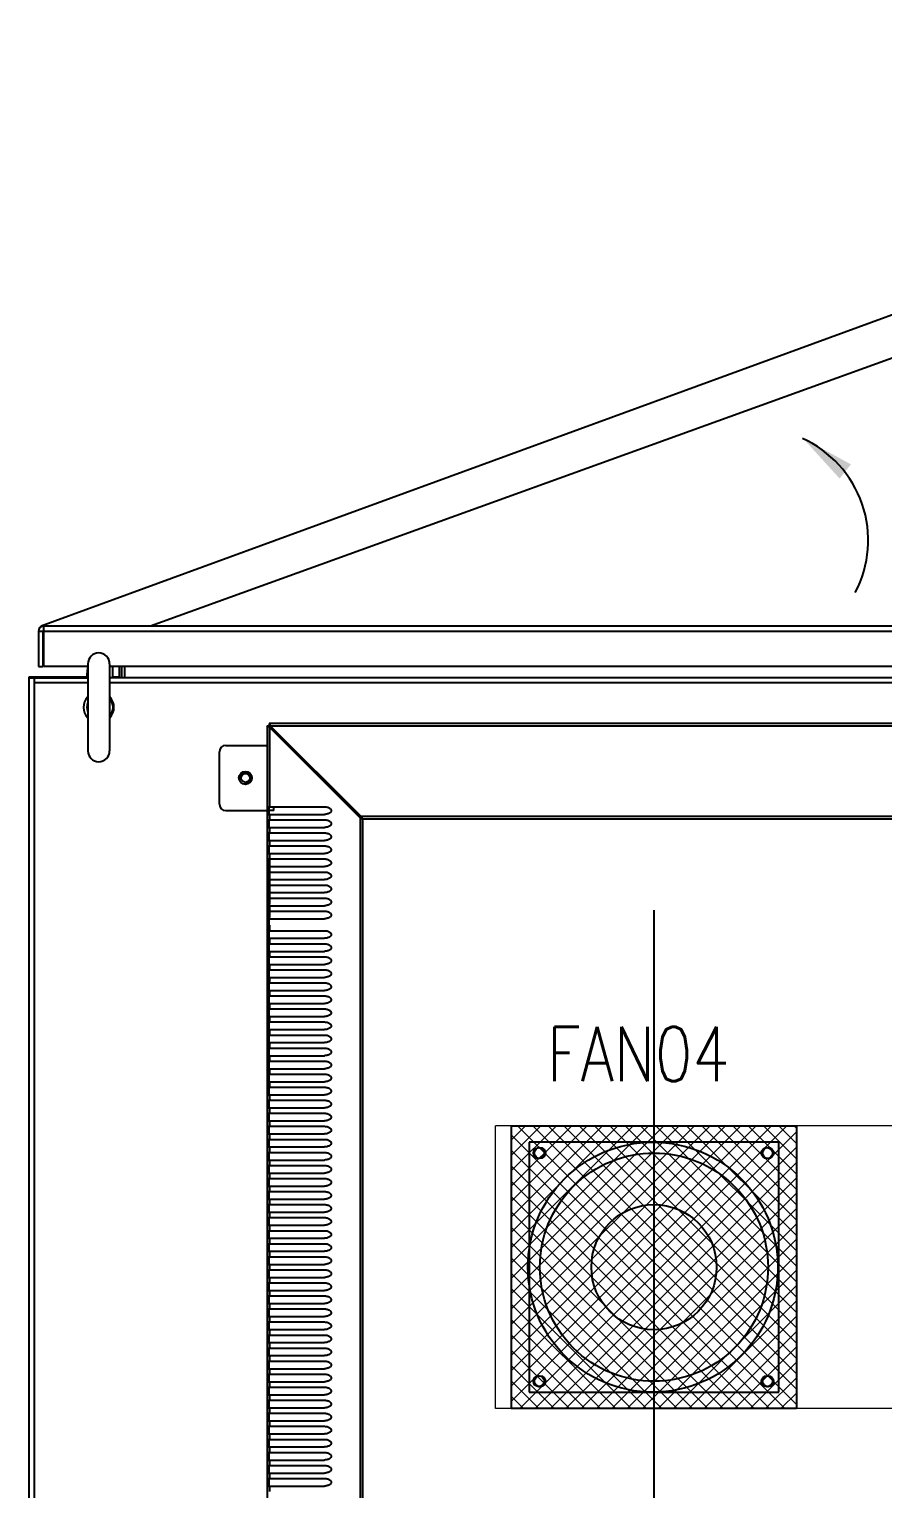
# Model space of a CAD drawing. Extents: x 79822 to 122366, y -56021 to -28815.
# Drawn here: x 84301 to 84693, y -34650 to -33978 of the extents above; entities that cross this region are included whole.
import ezdxf
from ezdxf.lldxf.tags import DXFTag

# ---------------------------------------------------------------- set-up
doc = ezdxf.new("R2010")
doc.units = 0
doc.header["$LTSCALE"] = 100
doc.header["$MEASUREMENT"] = 0
doc.layers.add('CABINET', color=7, linetype='Continuous')
doc.layers.add('PANEL', color=7, linetype='Continuous')
doc.styles.add('ROMANS', font='romans', dxfattribs={"width": 0.8, "height": 2})
tags = doc.linetypes.add('CENTER', pattern=[2, 1.25, -0.25, 0.25, -0.25]).pattern_tags.tags
tags[10:11] = [DXFTag(74, 4), DXFTag(75, 0), DXFTag(340, '0'), DXFTag(46, 1.0), DXFTag(50, 0.0), DXFTag(44, 0.0), DXFTag(45, 0.0)]
tags[8:9] = [DXFTag(74, 4), DXFTag(75, 0), DXFTag(340, '0'), DXFTag(46, 1.0), DXFTag(50, 0.0), DXFTag(44, 0.0), DXFTag(45, 0.0)]
tags[6:7] = [DXFTag(74, 4), DXFTag(75, 0), DXFTag(340, '0'), DXFTag(46, 1.0), DXFTag(50, 0.0), DXFTag(44, 0.0), DXFTag(45, 0.0)]
tags[4:5] = [DXFTag(74, 4), DXFTag(75, 0), DXFTag(340, '0'), DXFTag(46, 1.0), DXFTag(50, 0.0), DXFTag(44, 0.0), DXFTag(45, 0.0)]
tags = doc.linetypes.add('HIDDEN', pattern=[0.375, 0.25, -0.125]).pattern_tags.tags
tags[6:7] = [DXFTag(74, 4), DXFTag(75, 0), DXFTag(340, '0'), DXFTag(46, 1.0), DXFTag(50, 0.0), DXFTag(44, 0.0), DXFTag(45, 0.0)]
tags[4:5] = [DXFTag(74, 4), DXFTag(75, 0), DXFTag(340, '0'), DXFTag(46, 1.0), DXFTag(50, 0.0), DXFTag(44, 0.0), DXFTag(45, 0.0)]

# ---------------------------------------------------------------- blocks, each defined once
blk = doc.blocks.new('风机')
at = {"color": 3}
for p, q in [((0, 0), (0, -115)), ((115, 0), (0, 0)), ((115, -115), (115, 0)), ((0, -115), (115, -115))]:
    blk.add_line(p, q, dxfattribs=at)
for centre, major_axis, start_param, end_param in [((5, -5), (1.77, 1.77), 2.356194490187731, 8.639379797367317), ((57.5, -57.5), (37.12, 37.12), 2.356194490192193, 8.63937979737178), ((110, -5), (1.77, 1.77), 2.356194490188677, 8.639379797368264), ((5, -110), (-1.77, 1.77), 0.785398, 7.068583), ((110, -110), (-1.77, 1.77), 0.785398, 7.068583)]:
    blk.add_ellipse(centre, major_axis=major_axis, ratio=1, start_param=start_param, end_param=end_param, dxfattribs=at)

msp = doc.modelspace()

# ---------------------------------------------------------------- hatches: boundary and pattern name
at = {"linetype": 'HIDDEN', "lineweight": 20}
h = msp.add_hatch(dxfattribs=at)
h.set_pattern_fill('ANSI37', color=256, scale=40, angle=180, style=2)
h.set_pattern_definition([(135, (80443.738, -53304.3247), (3.5355339, 3.5355339), []), (45, (80443.738, -53304.3247), (3.5355339, -3.5355339), [])])
h.paths.add_polyline_path([(84653.7, -34612.83), (84522.7, -34612.83), (84522.7, -34482.83), (84653.7, -34482.83)])

# ---------------------------------------------------------------- linework, layer by layer
at = {"color": 7, "linetype": 'Continuous'}
for p, q in [((84305, -34255.26), (84305, -34271.46)), ((84305, -34255.26), (84307, -34255.26)), ((84307, -34255.26), (84307, -34271.46)), ((84307.3, -34252.96), (84307.3, -34271.46)), ((85094.7, -34252.96), (84307.3, -34252.96)), ((84307.3, -34255.26), (85094.7, -34255.26)), ((84305, -34271.46), (84307, -34271.46)), ((84327.7, -34271.46), (84307.3, -34271.46)), ((84327.7, -34270.3), (84327.7, -34310.3)), ((84337.7, -34270.3), (84337.7, -34310.3)), ((85062.7, -34271.46), (84337.7, -34271.46)), ((84339, -34271.46), (84339, -34276.8)), ((84342.1, -34271.46), (84342.1, -34276.8)), ((84343.3, -34276.8), (84343.3, -34271.46)), ((84344.5, -34271.46), (84344.5, -34276.8)), ((84300.7, -35028.8), (84300.7, -34276.2)), ((84300.7, -34276.2), (84327.29, -34276.2)), ((84300.7, -34276.8), (84327.7, -34276.8)), ((84301.2, -34276.2), (84301.2, -34276.8)), ((84303, -34276.8), (84303, -35028.8)), ((84327.23, -34276.8), (84327.7, -34272.1)), ((85062.7, -34276.8), (84337.7, -34276.8)), ((84339, -34276.2), (84342.1, -34276.2)), ((84327.7, -34279.1), (84303, -34279.1)), ((85062.7, -34279.1), (84337.7, -34279.1)), ((84411.2, -34297.8), (84411.2, -34298.9)), ((84989.2, -34297.8), (84411.2, -34297.8)), ((84410.2, -34298.8), (84410.2, -35006.8)), ((84410.2, -34298.8), (84411.3, -34298.8)), ((84411.3, -34299.4), (84411.3, -34336.05)), ((84452.99, -34341.09), (84411.3, -34299.4)), ((84411.3, -34299.4), (84411.8, -34299.4)), ((84411.8, -34298.9), (84411.8, -34299.4)), ((84453.49, -34340.59), (84411.8, -34298.9)), ((84988.6, -34298.9), (84411.8, -34298.9)), ((84453.49, -34341.09), (84411.8, -34299.4)), ((84388.2, -34334.8), (84388.2, -34310.8)), ((84391.2, -34307.8), (84410.2, -34307.8)), ((84391.2, -34337.8), (84410.2, -34337.8)), ((84410.2, -34336.05), (84436.61, -34336.05)), ((84411.2, -34339.55), (84411.2, -34336.05)), ((84413.2, -34337.8), (84411.2, -34337.8)), ((84413.2, -34337.8), (84413.2, -34336.05)), ((84410.2, -34339.55), (84436.61, -34339.55)), ((84410.2, -34342.05), (84436.61, -34342.05)), ((84410.2, -34345.55), (84436.61, -34345.55)), ((84411.2, -34345.55), (84411.2, -34342.05)), ((84411.3, -34339.55), (84411.3, -34342.05)), ((84411.3, -34345.55), (84411.3, -34348.05)), ((84452.99, -34341.09), (84452.99, -34964.51)), ((84452.99, -34341.09), (84453.49, -34341.09)), ((84453.49, -34340.59), (84453.49, -34341.09)), ((84946.91, -34340.59), (84453.49, -34340.59)), ((84454.09, -34341.69), (84454.09, -34963.91)), ((84946.31, -34341.69), (84454.09, -34341.69)), ((84410.2, -34348.05), (84436.61, -34348.05)), ((84410.2, -34351.55), (84436.61, -34351.55)), ((84411.2, -34351.55), (84411.2, -34348.05)), ((84411.3, -34351.55), (84411.3, -34354.05)), ((84410.2, -34354.05), (84436.61, -34354.05)), ((84410.2, -34357.55), (84436.61, -34357.55)), ((84411.2, -34357.55), (84411.2, -34354.05)), ((84411.3, -34357.55), (84411.3, -34360.05)), ((84410.2, -34360.05), (84436.61, -34360.05)), ((84410.2, -34363.55), (84436.61, -34363.55)), ((84411.2, -34363.55), (84411.2, -34360.05)), ((84411.2, -34366.55), (84411.2, -34363.05)), ((84411.3, -34360.55), (84411.3, -34363.05)), ((84411.3, -34363.55), (84411.3, -34366.05)), ((84410.2, -34366.05), (84436.61, -34366.05)), ((84410.2, -34369.55), (84436.61, -34369.55)), ((84410.2, -34372.05), (84436.61, -34372.05)), ((84411.2, -34369.55), (84411.2, -34366.05)), ((84411.2, -34372.55), (84411.2, -34369.05)), ((84411.2, -34375.55), (84411.2, -34372.05)), ((84411.3, -34366.55), (84411.3, -34369.05)), ((84411.3, -34369.55), (84411.3, -34372.05)), ((84411.3, -34372.55), (84411.3, -34375.05)), ((84410.2, -34375.55), (84436.61, -34375.55)), ((84410.2, -34378.05), (84436.61, -34378.05)), ((84411.2, -34378.55), (84411.2, -34375.05)), ((84411.2, -34381.55), (84411.2, -34378.05)), ((84411.3, -34375.55), (84411.3, -34378.05)), ((84411.3, -34378.55), (84411.3, -34381.05)), ((84410.2, -34381.55), (84436.61, -34381.55)), ((84410.2, -34384.05), (84436.61, -34384.05)), ((84411.2, -34384.55), (84411.2, -34381.05)), ((84411.2, -34387.55), (84411.2, -34384.05)), ((84411.3, -34381.55), (84411.3, -34384.05)), ((84411.3, -34384.55), (84411.3, -34387.05)), ((84410.2, -34387.55), (84436.61, -34387.55)), ((84411.2, -34390.55), (84411.2, -34387.05)), ((84411.2, -34468.55), (84411.2, -34390.05)), ((84411.3, -34390.55), (84411.3, -34393.05)), ((84410.2, -34393.05), (84436.61, -34393.05)), ((84410.2, -34396.55), (84436.61, -34396.55)), ((84410.2, -34399.05), (84436.61, -34399.05)), ((84411.2, -34396.55), (84411.2, -34393.05)), ((84411.2, -34402.55), (84411.2, -34399.05)), ((84411.3, -34396.55), (84411.3, -34399.05)), ((84410.2, -34402.55), (84436.61, -34402.55)), ((84410.2, -34405.05), (84436.61, -34405.05)), ((84411.2, -34408.55), (84411.2, -34405.05)), ((84411.3, -34402.55), (84411.3, -34405.05)), ((84410.2, -34408.55), (84436.61, -34408.55)), ((84410.2, -34411.05), (84436.61, -34411.05)), ((84411.2, -34414.55), (84411.2, -34411.05)), ((84411.3, -34408.55), (84411.3, -34411.05)), ((84410.2, -34414.55), (84436.61, -34414.55)), ((84410.2, -34417.05), (84436.61, -34417.05)), ((84411.2, -34420.55), (84411.2, -34417.05)), ((84411.3, -34414.55), (84411.3, -34417.05)), ((84410.2, -34420.55), (84436.61, -34420.55)), ((84410.2, -34423.05), (84436.61, -34423.05)), ((84411.2, -34426.55), (84411.2, -34423.05)), ((84411.3, -34420.55), (84411.3, -34423.05)), ((84410.2, -34426.55), (84436.61, -34426.55)), ((84410.2, -34429.05), (84436.61, -34429.05)), ((84410.2, -34432.55), (84436.61, -34432.55)), ((84411.2, -34432.55), (84411.2, -34429.05)), ((84411.3, -34426.55), (84411.3, -34429.05)), ((84411.3, -34432.55), (84411.3, -34435.05)), ((84410.2, -34435.05), (84436.61, -34435.05)), ((84410.2, -34438.55), (84436.61, -34438.55)), ((84411.2, -34438.55), (84411.2, -34435.05)), ((84411.3, -34438.55), (84411.3, -34441.05)), ((84410.2, -34441.05), (84436.61, -34441.05)), ((84410.2, -34444.55), (84436.61, -34444.55)), ((84411.2, -34444.55), (84411.2, -34441.05)), ((84411.3, -34444.55), (84411.3, -34447.05)), ((84410.2, -34447.05), (84436.61, -34447.05)), ((84410.2, -34450.55), (84436.61, -34450.55)), ((84410.2, -34453.05), (84436.61, -34453.05)), ((84411.2, -34450.55), (84411.2, -34447.05)), ((84411.2, -34456.55), (84411.2, -34453.05)), ((84411.3, -34450.55), (84411.3, -34453.05)), ((84410.2, -34456.55), (84436.61, -34456.55)), ((84410.2, -34459.05), (84436.61, -34459.05)), ((84411.2, -34462.55), (84411.2, -34459.05)), ((84411.3, -34456.55), (84411.3, -34459.05)), ((84410.2, -34462.55), (84436.61, -34462.55)), ((84410.2, -34465.05), (84436.61, -34465.05)), ((84411.2, -34468.55), (84411.2, -34465.05)), ((84411.3, -34462.55), (84411.3, -34465.05)), ((84410.2, -34468.55), (84436.61, -34468.55)), ((84410.2, -34468.55), (84436.61, -34468.55)), ((84410.2, -34471.05), (84436.61, -34471.05)), ((84410.2, -34471.05), (84436.61, -34471.05)), ((84411.2, -34474.55), (84411.2, -34471.05)), ((84411.2, -34474.55), (84411.2, -34471.05)), ((84411.3, -34468.55), (84411.3, -34471.05)), ((84411.3, -34468.55), (84411.3, -34471.05)), ((84410.2, -34474.55), (84436.61, -34474.55)), ((84410.2, -34474.55), (84436.61, -34474.55)), ((84410.2, -34477.05), (84436.61, -34477.05)), ((84410.2, -34477.05), (84436.61, -34477.05)), ((84411.2, -34480.55), (84411.2, -34477.05)), ((84411.2, -34480.55), (84411.2, -34477.05)), ((84411.3, -34474.55), (84411.3, -34477.05)), ((84411.3, -34474.55), (84411.3, -34477.05)), ((84410.2, -34480.55), (84436.61, -34480.55)), ((84410.2, -34480.55), (84436.61, -34480.55)), ((84410.2, -34483.05), (84436.61, -34483.05)), ((84410.2, -34483.05), (84436.61, -34483.05)), ((84410.2, -34486.55), (84436.61, -34486.55)), ((84410.2, -34486.55), (84436.61, -34486.55)), ((84411.2, -34486.55), (84411.2, -34483.05)), ((84411.2, -34486.55), (84411.2, -34483.05)), ((84411.3, -34480.55), (84411.3, -34483.05)), ((84411.3, -34480.55), (84411.3, -34483.05)), ((84411.3, -34486.55), (84411.3, -34489.05)), ((84411.3, -34486.55), (84411.3, -34489.05)), ((84410.2, -34489.05), (84436.61, -34489.05)), ((84410.2, -34489.05), (84436.61, -34489.05)), ((84410.2, -34492.55), (84436.61, -34492.55)), ((84410.2, -34492.55), (84436.61, -34492.55)), ((84411.2, -34492.55), (84411.2, -34489.05)), ((84411.2, -34492.55), (84411.2, -34489.05)), ((84411.3, -34492.55), (84411.3, -34495.05)), ((84410.2, -34495.05), (84436.61, -34495.05)), ((84410.2, -34498.55), (84436.61, -34498.55)), ((84411.2, -34498.55), (84411.2, -34495.05)), ((84411.3, -34498.55), (84411.3, -34501.05)), ((84410.2, -34501.05), (84436.61, -34501.05)), ((84410.2, -34504.55), (84436.61, -34504.55)), ((84411.2, -34504.55), (84411.2, -34501.05)), ((84411.3, -34504.55), (84411.3, -34507.05)), ((84410.2, -34507.05), (84436.61, -34507.05)), ((84410.2, -34510.55), (84436.61, -34510.55)), ((84410.2, -34513.05), (84436.61, -34513.05)), ((84411.2, -34510.55), (84411.2, -34507.05)), ((84411.2, -34516.55), (84411.2, -34513.05)), ((84411.3, -34510.55), (84411.3, -34513.05)), ((84410.2, -34516.55), (84436.61, -34516.55)), ((84410.2, -34519.05), (84436.61, -34519.05)), ((84411.2, -34522.55), (84411.2, -34519.05)), ((84411.3, -34516.55), (84411.3, -34519.05)), ((84410.2, -34522.55), (84436.61, -34522.55)), ((84410.2, -34525.05), (84436.61, -34525.05)), ((84411.2, -34528.55), (84411.2, -34525.05)), ((84411.3, -34522.55), (84411.3, -34525.05)), ((84410.2, -34528.55), (84436.61, -34528.55)), ((84410.2, -34531.05), (84436.61, -34531.05)), ((84411.2, -34534.55), (84411.2, -34531.05)), ((84411.3, -34528.55), (84411.3, -34531.05)), ((84410.2, -34534.55), (84436.61, -34534.55)), ((84410.2, -34537.05), (84436.61, -34537.05)), ((84411.2, -34540.55), (84411.2, -34537.05)), ((84411.3, -34534.55), (84411.3, -34537.05)), ((84410.2, -34540.55), (84436.61, -34540.55)), ((84410.2, -34543.05), (84436.61, -34543.05)), ((84410.2, -34546.55), (84436.61, -34546.55)), ((84411.2, -34546.55), (84411.2, -34543.05)), ((84411.3, -34540.55), (84411.3, -34543.05)), ((84411.3, -34546.55), (84411.3, -34549.05)), ((84410.2, -34549.05), (84436.61, -34549.05)), ((84410.2, -34552.55), (84436.61, -34552.55)), ((84411.2, -34552.55), (84411.2, -34549.05)), ((84411.3, -34552.55), (84411.3, -34555.05)), ((84410.2, -34555.05), (84436.61, -34555.05)), ((84410.2, -34558.55), (84436.61, -34558.55)), ((84411.2, -34558.55), (84411.2, -34555.05)), ((84411.3, -34558.55), (84411.3, -34561.05)), ((84410.2, -34561.05), (84436.61, -34561.05)), ((84410.2, -34564.55), (84436.61, -34564.55)), ((84410.2, -34567.05), (84436.61, -34567.05)), ((84411.2, -34564.55), (84411.2, -34561.05)), ((84411.2, -34570.55), (84411.2, -34567.05)), ((84411.3, -34564.55), (84411.3, -34567.05)), ((84410.2, -34570.55), (84436.61, -34570.55)), ((84410.2, -34573.05), (84436.61, -34573.05)), ((84411.2, -34576.55), (84411.2, -34573.05)), ((84411.3, -34570.55), (84411.3, -34573.05)), ((84410.2, -34576.55), (84436.61, -34576.55)), ((84410.2, -34579.05), (84436.61, -34579.05)), ((84411.2, -34582.55), (84411.2, -34579.05)), ((84411.3, -34576.55), (84411.3, -34579.05)), ((84410.2, -34582.55), (84436.61, -34582.55)), ((84410.2, -34585.05), (84436.61, -34585.05)), ((84411.2, -34588.55), (84411.2, -34585.05)), ((84411.3, -34582.55), (84411.3, -34585.05)), ((84410.2, -34588.55), (84436.61, -34588.55)), ((84410.2, -34591.05), (84436.61, -34591.05)), ((84411.2, -34594.55), (84411.2, -34591.05)), ((84411.3, -34588.55), (84411.3, -34591.05)), ((84410.2, -34594.55), (84436.61, -34594.55)), ((84410.2, -34597.05), (84436.61, -34597.05)), ((84410.2, -34600.55), (84436.61, -34600.55)), ((84411.2, -34600.55), (84411.2, -34597.05)), ((84411.3, -34594.55), (84411.3, -34597.05)), ((84411.3, -34600.55), (84411.3, -34603.05)), ((84410.2, -34603.05), (84436.61, -34603.05)), ((84410.2, -34606.55), (84436.61, -34606.55)), ((84411.2, -34606.55), (84411.2, -34603.05)), ((84411.3, -34606.55), (84411.3, -34609.05)), ((84410.2, -34609.05), (84436.61, -34609.05)), ((84410.2, -34612.55), (84436.61, -34612.55)), ((84411.2, -34612.55), (84411.2, -34609.05)), ((84411.3, -34612.55), (84411.3, -34615.05)), ((84410.2, -34615.05), (84436.61, -34615.05)), ((84410.2, -34618.55), (84436.61, -34618.55)), ((84410.2, -34621.05), (84436.61, -34621.05)), ((84411.2, -34618.55), (84411.2, -34615.05)), ((84411.2, -34624.55), (84411.2, -34621.05)), ((84411.3, -34618.55), (84411.3, -34621.05)), ((84410.2, -34624.55), (84436.61, -34624.55)), ((84410.2, -34627.05), (84436.61, -34627.05)), ((84411.2, -34630.55), (84411.2, -34627.05)), ((84411.3, -34624.55), (84411.3, -34627.05)), ((84410.2, -34630.55), (84436.61, -34630.55)), ((84410.2, -34633.05), (84436.61, -34633.05)), ((84411.2, -34636.55), (84411.2, -34633.05)), ((84411.3, -34630.55), (84411.3, -34633.05)), ((84410.2, -34636.55), (84436.61, -34636.55)), ((84410.2, -34639.05), (84436.61, -34639.05)), ((84411.2, -34642.55), (84411.2, -34639.05)), ((84411.3, -34636.55), (84411.3, -34639.05)), ((84410.2, -34642.55), (84436.61, -34642.55)), ((84410.2, -34645.05), (84436.61, -34645.05)), ((84411.2, -34648.55), (84411.2, -34645.05)), ((84411.3, -34642.55), (84411.3, -34645.05)), ((84410.2, -34648.55), (84436.61, -34648.55)), ((84411.3, -34648.55), (84411.3, -34651.05))]:
    msp.add_line(p, q, dxfattribs=at)
at = {"color": 5, "linetype": 'HIDDEN', "lineweight": 15, "ltscale": 30}
for p, q in [((84885.2, -34482.83), (84515.2, -34482.83)), ((84515.2, -34612.83), (84515.2, -34482.83)), ((84885.2, -34612.83), (84515.2, -34612.83))]:
    msp.add_line(p, q, dxfattribs=at)
at = {"linetype": 'HIDDEN'}
msp.add_lwpolyline([(84653.7, -34612.83), (84522.7, -34612.83), (84522.7, -34482.83), (84653.7, -34482.83)], close=True, dxfattribs=at)
at = {"color": 7, "linetype": 'Continuous'}
for radius in [3, 2]:
    msp.add_circle((84400.2, -34322.8), radius, dxfattribs=at)
at = {"color": 7, "linetype": 'HIDDEN'}
for centre, radius in [((84587.7, -34547.83), 57.5), ((84535.2, -34495.33), 2.5), ((84640.2, -34495.33), 2.5), ((84535.2, -34600.33), 2.5), ((84640.2, -34600.33), 2.5)]:
    msp.add_circle(centre, radius, dxfattribs=at)
at = {"color": 7, "linetype": 'Continuous'}
for centre, radius, start, end in [((84307.3, -34255.26), 2.3, 90, 180), ((84307.3, -34255.26), 0.3, 90, 180), ((84332.7, -34270.3), 5, 0, 180), ((84332.7, -34290.3), 7, 136.14811, 223.85189), ((84333.3, -34290.3), 6, 158.98469, 195), ((84333.3, -34290.3), 6, 159.90867, 200.09133), ((84333.3, -34290.3), 6, 317.17289, 42.82624), ((84333.3, -34290.3), 6, 317.4995, 42.5005), ((84332.7, -34290.3), 7, 316.14811, 43.85189), ((84415.62, -34285.02), 15.02, 252.87844, 253.28137), ((84397.41, -34303.22), 15.02, 16.71863, 17.12156), ((84332.7, -34310.3), 5, 180, 0), ((84391.2, -34310.8), 3, 90, 180), ((84400.2, -34322.8), 2.5, 255, 195), ((84391.2, -34334.8), 3, 180, 270), ((84462.31, -34332.77), 12.13, 224.62001, 225.96324), ((84445.17, -34349.91), 12.13, 44.03676, 45.37999), ((84485.73, -34280.78), 68.64, 242.18687, 242.54681), ((84393.18, -34373.34), 68.64, 27.45319, 27.81313)]:
    msp.add_arc(centre, radius, start, end, dxfattribs=at)
for points, start_tangent, end_tangent in [([(84411.4, -34297.93), (84411.2, -34297.8)], (-0.612022, 0.79084), (-1, 0)), ([(84411.77, -34298.8), (84411.6, -34298.32), (84411.5, -34298.1), (84411.4, -34297.93)], (-0.294712, 0.955586), (-0.612022, 0.79084)), ([(84410.33, -34299), (84410.2, -34298.8)], (-0.79084, 0.612022), (0, 1)), ([(84411.2, -34299.37), (84410.71, -34299.2), (84410.49, -34299.1), (84410.33, -34299)], (-0.955586, 0.294712), (-0.79084, 0.612022)), ([(84411.4, -34298.87), (84411.2, -34298.8)], (-0.822198, 0.569202), (-1, 0)), ([(84411.27, -34299), (84411.2, -34298.8)], (-0.569202, 0.822198), (0, 1)), ([(84411.8, -34299.4), (84411.48, -34299.2), (84411.27, -34299)], (-0.875724, 0.482812), (-0.569202, 0.822198)), ([(84411.8, -34299.4), (84411.6, -34299.08), (84411.4, -34298.87)], (-0.482812, 0.875724), (-0.822198, 0.569202)), ([(84436.61, -34336.05), (84437.4, -34336.11), (84438.1, -34336.28), (84438.7, -34336.53), (84439.2, -34336.89), (84439.54, -34337.35), (84439.64, -34337.88), (84439.48, -34338.37), (84439.12, -34338.78), (84438.63, -34339.11), (84438.04, -34339.35), (84437.37, -34339.5), (84436.61, -34339.55)], (0.999961, -0.008789), (-0.999962, -0.008666)), ([(84436.61, -34342.05), (84437.4, -34342.11), (84438.1, -34342.28), (84438.7, -34342.53), (84439.2, -34342.89), (84439.54, -34343.35), (84439.64, -34343.88), (84439.48, -34344.37), (84439.12, -34344.78), (84438.63, -34345.11), (84438.04, -34345.35), (84437.37, -34345.5), (84436.61, -34345.55)], (0.999961, -0.008789), (-0.999962, -0.008666)), ([(84452.99, -34341.09), (84453.34, -34341.29), (84453.71, -34341.49)], (0.856944, -0.515409), (0.883981, -0.467523)), ([(84453.49, -34340.59), (84453.69, -34340.94), (84453.89, -34341.31)], (0.515409, -0.856944), (0.467523, -0.883981)), ([(84453.49, -34341.09), (84453.68, -34341.29)], (0.671784, -0.740747), (0.701407, -0.712761)), ([(84453.49, -34341.09), (84453.69, -34341.28)], (0.740747, -0.671784), (0.712761, -0.701407)), ([(84436.61, -34348.05), (84437.4, -34348.11), (84438.1, -34348.28), (84438.7, -34348.53), (84439.2, -34348.89), (84439.54, -34349.35), (84439.64, -34349.88), (84439.48, -34350.37), (84439.12, -34350.78), (84438.63, -34351.11), (84438.04, -34351.35), (84437.37, -34351.5), (84436.61, -34351.55)], (0.999961, -0.008789), (-0.999962, -0.008666)), ([(84436.61, -34354.05), (84437.4, -34354.11), (84438.1, -34354.28), (84438.7, -34354.53), (84439.2, -34354.89), (84439.54, -34355.35), (84439.64, -34355.88), (84439.48, -34356.37), (84439.12, -34356.78), (84438.63, -34357.11), (84438.04, -34357.35), (84437.37, -34357.5), (84436.61, -34357.55)], (0.999961, -0.008789), (-0.999962, -0.008666)), ([(84436.61, -34360.05), (84437.4, -34360.11), (84438.1, -34360.28), (84438.7, -34360.53), (84439.2, -34360.89), (84439.54, -34361.35), (84439.64, -34361.88), (84439.48, -34362.37), (84439.12, -34362.78), (84438.63, -34363.11), (84438.04, -34363.35), (84437.37, -34363.5), (84436.61, -34363.55)], (0.999961, -0.008789), (-0.999962, -0.008666)), ([(84436.61, -34366.05), (84437.4, -34366.11), (84438.1, -34366.28), (84438.7, -34366.53), (84439.2, -34366.89), (84439.54, -34367.35), (84439.64, -34367.88), (84439.48, -34368.37), (84439.12, -34368.78), (84438.63, -34369.11), (84438.04, -34369.35), (84437.37, -34369.5), (84436.61, -34369.55)], (0.999961, -0.008789), (-0.999962, -0.008666)), ([(84436.61, -34372.05), (84437.4, -34372.11), (84438.1, -34372.28), (84438.7, -34372.53), (84439.2, -34372.89), (84439.54, -34373.35), (84439.64, -34373.88), (84439.48, -34374.37), (84439.12, -34374.78), (84438.63, -34375.11), (84438.04, -34375.35), (84437.37, -34375.5), (84436.61, -34375.55)], (0.999961, -0.008789), (-0.999962, -0.008666)), ([(84436.61, -34378.05), (84437.4, -34378.11), (84438.1, -34378.28), (84438.7, -34378.53), (84439.2, -34378.89), (84439.54, -34379.35), (84439.64, -34379.88), (84439.48, -34380.37), (84439.12, -34380.78), (84438.63, -34381.11), (84438.04, -34381.35), (84437.37, -34381.5), (84436.61, -34381.55)], (0.999961, -0.008789), (-0.999962, -0.008666)), ([(84436.61, -34384.05), (84437.4, -34384.11), (84438.1, -34384.28), (84438.7, -34384.53), (84439.2, -34384.89), (84439.54, -34385.35), (84439.64, -34385.88), (84439.48, -34386.37), (84439.12, -34386.78), (84438.63, -34387.11), (84438.04, -34387.35), (84437.37, -34387.5), (84436.61, -34387.55)], (0.999961, -0.008789), (-0.999962, -0.008666)), ([(84436.61, -34393.05), (84437.4, -34393.11), (84438.1, -34393.28), (84438.7, -34393.53), (84439.2, -34393.89), (84439.54, -34394.35), (84439.64, -34394.88), (84439.48, -34395.37), (84439.12, -34395.78), (84438.63, -34396.11), (84438.04, -34396.35), (84437.37, -34396.5), (84436.61, -34396.55)], (0.999961, -0.008789), (-0.999962, -0.008666)), ([(84436.61, -34399.05), (84437.4, -34399.11), (84438.1, -34399.28), (84438.7, -34399.53), (84439.2, -34399.89), (84439.54, -34400.35), (84439.64, -34400.88), (84439.48, -34401.37), (84439.12, -34401.78), (84438.63, -34402.11), (84438.04, -34402.35), (84437.37, -34402.5), (84436.61, -34402.55)], (0.999961, -0.008789), (-0.999962, -0.008666)), ([(84436.61, -34405.05), (84437.4, -34405.11), (84438.1, -34405.28), (84438.7, -34405.53), (84439.2, -34405.89), (84439.54, -34406.35), (84439.64, -34406.88), (84439.48, -34407.37), (84439.12, -34407.78), (84438.63, -34408.11), (84438.04, -34408.35), (84437.37, -34408.5), (84436.61, -34408.55)], (0.999961, -0.008789), (-0.999962, -0.008666)), ([(84436.61, -34411.05), (84437.4, -34411.11), (84438.1, -34411.28), (84438.7, -34411.53), (84439.2, -34411.89), (84439.54, -34412.35), (84439.64, -34412.88), (84439.48, -34413.37), (84439.12, -34413.78), (84438.63, -34414.11), (84438.04, -34414.35), (84437.37, -34414.5), (84436.61, -34414.55)], (0.999961, -0.008789), (-0.999962, -0.008666)), ([(84436.61, -34417.05), (84437.4, -34417.11), (84438.1, -34417.28), (84438.7, -34417.53), (84439.2, -34417.89), (84439.54, -34418.35), (84439.64, -34418.88), (84439.48, -34419.37), (84439.12, -34419.78), (84438.63, -34420.11), (84438.04, -34420.35), (84437.37, -34420.5), (84436.61, -34420.55)], (0.999961, -0.008789), (-0.999962, -0.008666)), ([(84436.61, -34423.05), (84437.4, -34423.11), (84438.1, -34423.28), (84438.7, -34423.53), (84439.2, -34423.89), (84439.54, -34424.35), (84439.64, -34424.88), (84439.48, -34425.37), (84439.12, -34425.78), (84438.63, -34426.11), (84438.04, -34426.35), (84437.37, -34426.5), (84436.61, -34426.55)], (0.999961, -0.008789), (-0.999962, -0.008666)), ([(84436.61, -34429.05), (84437.4, -34429.11), (84438.1, -34429.28), (84438.7, -34429.53), (84439.2, -34429.89), (84439.54, -34430.35), (84439.64, -34430.88), (84439.48, -34431.37), (84439.12, -34431.78), (84438.63, -34432.11), (84438.04, -34432.35), (84437.37, -34432.5), (84436.61, -34432.55)], (0.999961, -0.008789), (-0.999962, -0.008666)), ([(84436.61, -34435.05), (84437.4, -34435.11), (84438.1, -34435.28), (84438.7, -34435.53), (84439.2, -34435.89), (84439.54, -34436.35), (84439.64, -34436.88), (84439.48, -34437.37), (84439.12, -34437.78), (84438.63, -34438.11), (84438.04, -34438.35), (84437.37, -34438.5), (84436.61, -34438.55)], (0.999961, -0.008789), (-0.999962, -0.008666)), ([(84436.61, -34441.05), (84437.4, -34441.11), (84438.1, -34441.28), (84438.7, -34441.53), (84439.2, -34441.89), (84439.54, -34442.35), (84439.64, -34442.88), (84439.48, -34443.37), (84439.12, -34443.78), (84438.63, -34444.11), (84438.04, -34444.35), (84437.37, -34444.5), (84436.61, -34444.55)], (0.999961, -0.008789), (-0.999962, -0.008666)), ([(84436.61, -34447.05), (84437.4, -34447.11), (84438.1, -34447.28), (84438.7, -34447.53), (84439.2, -34447.89), (84439.54, -34448.35), (84439.64, -34448.88), (84439.48, -34449.37), (84439.12, -34449.78), (84438.63, -34450.11), (84438.04, -34450.35), (84437.37, -34450.5), (84436.61, -34450.55)], (0.999961, -0.008789), (-0.999962, -0.008666)), ([(84436.61, -34453.05), (84437.4, -34453.11), (84438.1, -34453.28), (84438.7, -34453.53), (84439.2, -34453.89), (84439.54, -34454.35), (84439.64, -34454.88), (84439.48, -34455.37), (84439.12, -34455.78), (84438.63, -34456.11), (84438.04, -34456.35), (84437.37, -34456.5), (84436.61, -34456.55)], (0.999961, -0.008789), (-0.999962, -0.008666)), ([(84436.61, -34459.05), (84437.4, -34459.11), (84438.1, -34459.28), (84438.7, -34459.53), (84439.2, -34459.89), (84439.54, -34460.35), (84439.64, -34460.88), (84439.48, -34461.37), (84439.12, -34461.78), (84438.63, -34462.11), (84438.04, -34462.35), (84437.37, -34462.5), (84436.61, -34462.55)], (0.999961, -0.008789), (-0.999962, -0.008666)), ([(84436.61, -34465.05), (84437.4, -34465.11), (84438.1, -34465.28), (84438.7, -34465.53), (84439.2, -34465.89), (84439.54, -34466.35), (84439.64, -34466.88), (84439.48, -34467.37), (84439.12, -34467.78), (84438.63, -34468.11), (84438.04, -34468.35), (84437.37, -34468.5), (84436.61, -34468.55)], (0.999961, -0.008789), (-0.999962, -0.008666)), ([(84436.61, -34471.05), (84437.4, -34471.11), (84438.1, -34471.28), (84438.7, -34471.53), (84439.2, -34471.89), (84439.54, -34472.35), (84439.64, -34472.88), (84439.48, -34473.37), (84439.12, -34473.78), (84438.63, -34474.11), (84438.04, -34474.35), (84437.37, -34474.5), (84436.61, -34474.55)], (0.999961, -0.008789), (-0.999962, -0.008666)), ([(84436.61, -34471.05), (84437.4, -34471.11), (84438.1, -34471.28), (84438.7, -34471.53), (84439.2, -34471.89), (84439.54, -34472.35), (84439.64, -34472.88), (84439.48, -34473.37), (84439.12, -34473.78), (84438.63, -34474.11), (84438.04, -34474.35), (84437.37, -34474.5), (84436.61, -34474.55)], (0.999961, -0.008789), (-0.999962, -0.008666)), ([(84436.61, -34477.05), (84437.4, -34477.11), (84438.1, -34477.28), (84438.7, -34477.53), (84439.2, -34477.89), (84439.54, -34478.35), (84439.64, -34478.88), (84439.48, -34479.37), (84439.12, -34479.78), (84438.63, -34480.11), (84438.04, -34480.35), (84437.37, -34480.5), (84436.61, -34480.55)], (0.999961, -0.008789), (-0.999962, -0.008666)), ([(84436.61, -34477.05), (84437.4, -34477.11), (84438.1, -34477.28), (84438.7, -34477.53), (84439.2, -34477.89), (84439.54, -34478.35), (84439.64, -34478.88), (84439.48, -34479.37), (84439.12, -34479.78), (84438.63, -34480.11), (84438.04, -34480.35), (84437.37, -34480.5), (84436.61, -34480.55)], (0.999961, -0.008789), (-0.999962, -0.008666)), ([(84436.61, -34483.05), (84437.4, -34483.11), (84438.1, -34483.28), (84438.7, -34483.53), (84439.2, -34483.89), (84439.54, -34484.35), (84439.64, -34484.88), (84439.48, -34485.37), (84439.12, -34485.78), (84438.63, -34486.11), (84438.04, -34486.35), (84437.37, -34486.5), (84436.61, -34486.55)], (0.999961, -0.008789), (-0.999962, -0.008666)), ([(84436.61, -34483.05), (84437.4, -34483.11), (84438.1, -34483.28), (84438.7, -34483.53), (84439.2, -34483.89), (84439.54, -34484.35), (84439.64, -34484.88), (84439.48, -34485.37), (84439.12, -34485.78), (84438.63, -34486.11), (84438.04, -34486.35), (84437.37, -34486.5), (84436.61, -34486.55)], (0.999961, -0.008789), (-0.999962, -0.008666)), ([(84436.61, -34489.05), (84437.4, -34489.11), (84438.1, -34489.28), (84438.7, -34489.53), (84439.2, -34489.89), (84439.54, -34490.35), (84439.64, -34490.88), (84439.48, -34491.37), (84439.12, -34491.78), (84438.63, -34492.11), (84438.04, -34492.35), (84437.37, -34492.5), (84436.61, -34492.55)], (0.999961, -0.008789), (-0.999962, -0.008666)), ([(84436.61, -34489.05), (84437.4, -34489.11), (84438.1, -34489.28), (84438.7, -34489.53), (84439.2, -34489.89), (84439.54, -34490.35), (84439.64, -34490.88), (84439.48, -34491.37), (84439.12, -34491.78), (84438.63, -34492.11), (84438.04, -34492.35), (84437.37, -34492.5), (84436.61, -34492.55)], (0.999961, -0.008789), (-0.999962, -0.008666)), ([(84436.61, -34495.05), (84437.4, -34495.11), (84438.1, -34495.28), (84438.7, -34495.53), (84439.2, -34495.89), (84439.54, -34496.35), (84439.64, -34496.88), (84439.48, -34497.37), (84439.12, -34497.78), (84438.63, -34498.11), (84438.04, -34498.35), (84437.37, -34498.5), (84436.61, -34498.55)], (0.999961, -0.008789), (-0.999962, -0.008666)), ([(84436.61, -34501.05), (84437.4, -34501.11), (84438.1, -34501.28), (84438.7, -34501.53), (84439.2, -34501.89), (84439.54, -34502.35), (84439.64, -34502.88), (84439.48, -34503.37), (84439.12, -34503.78), (84438.63, -34504.11), (84438.04, -34504.35), (84437.37, -34504.5), (84436.61, -34504.55)], (0.999961, -0.008789), (-0.999962, -0.008666)), ([(84436.61, -34507.05), (84437.4, -34507.11), (84438.1, -34507.28), (84438.7, -34507.53), (84439.2, -34507.89), (84439.54, -34508.35), (84439.64, -34508.88), (84439.48, -34509.37), (84439.12, -34509.78), (84438.63, -34510.11), (84438.04, -34510.35), (84437.37, -34510.5), (84436.61, -34510.55)], (0.999961, -0.008789), (-0.999962, -0.008666)), ([(84436.61, -34513.05), (84437.4, -34513.11), (84438.1, -34513.28), (84438.7, -34513.53), (84439.2, -34513.89), (84439.54, -34514.35), (84439.64, -34514.88), (84439.48, -34515.37), (84439.12, -34515.78), (84438.63, -34516.11), (84438.04, -34516.35), (84437.37, -34516.5), (84436.61, -34516.55)], (0.999961, -0.008789), (-0.999962, -0.008666)), ([(84436.61, -34519.05), (84437.4, -34519.11), (84438.1, -34519.28), (84438.7, -34519.53), (84439.2, -34519.89), (84439.54, -34520.35), (84439.64, -34520.88), (84439.48, -34521.37), (84439.12, -34521.78), (84438.63, -34522.11), (84438.04, -34522.35), (84437.37, -34522.5), (84436.61, -34522.55)], (0.999961, -0.008789), (-0.999962, -0.008666)), ([(84436.61, -34525.05), (84437.4, -34525.11), (84438.1, -34525.28), (84438.7, -34525.53), (84439.2, -34525.89), (84439.54, -34526.35), (84439.64, -34526.88), (84439.48, -34527.37), (84439.12, -34527.78), (84438.63, -34528.11), (84438.04, -34528.35), (84437.37, -34528.5), (84436.61, -34528.55)], (0.999961, -0.008789), (-0.999962, -0.008666)), ([(84436.61, -34531.05), (84437.4, -34531.11), (84438.1, -34531.28), (84438.7, -34531.53), (84439.2, -34531.89), (84439.54, -34532.35), (84439.64, -34532.88), (84439.48, -34533.37), (84439.12, -34533.78), (84438.63, -34534.11), (84438.04, -34534.35), (84437.37, -34534.5), (84436.61, -34534.55)], (0.999961, -0.008789), (-0.999962, -0.008666)), ([(84436.61, -34537.05), (84437.4, -34537.11), (84438.1, -34537.28), (84438.7, -34537.53), (84439.2, -34537.89), (84439.54, -34538.35), (84439.64, -34538.88), (84439.48, -34539.37), (84439.12, -34539.78), (84438.63, -34540.11), (84438.04, -34540.35), (84437.37, -34540.5), (84436.61, -34540.55)], (0.999961, -0.008789), (-0.999962, -0.008666)), ([(84436.61, -34543.05), (84437.4, -34543.11), (84438.1, -34543.28), (84438.7, -34543.53), (84439.2, -34543.89), (84439.54, -34544.35), (84439.64, -34544.88), (84439.48, -34545.37), (84439.12, -34545.78), (84438.63, -34546.11), (84438.04, -34546.35), (84437.37, -34546.5), (84436.61, -34546.55)], (0.999961, -0.008789), (-0.999962, -0.008666)), ([(84436.61, -34549.05), (84437.4, -34549.11), (84438.1, -34549.28), (84438.7, -34549.53), (84439.2, -34549.89), (84439.54, -34550.35), (84439.64, -34550.88), (84439.48, -34551.37), (84439.12, -34551.78), (84438.63, -34552.11), (84438.04, -34552.35), (84437.37, -34552.5), (84436.61, -34552.55)], (0.999961, -0.008789), (-0.999962, -0.008666)), ([(84436.61, -34555.05), (84437.4, -34555.11), (84438.1, -34555.28), (84438.7, -34555.53), (84439.2, -34555.89), (84439.54, -34556.35), (84439.64, -34556.88), (84439.48, -34557.37), (84439.12, -34557.78), (84438.63, -34558.11), (84438.04, -34558.35), (84437.37, -34558.5), (84436.61, -34558.55)], (0.999961, -0.008789), (-0.999962, -0.008666)), ([(84436.61, -34561.05), (84437.4, -34561.11), (84438.1, -34561.28), (84438.7, -34561.53), (84439.2, -34561.89), (84439.54, -34562.35), (84439.64, -34562.88), (84439.48, -34563.37), (84439.12, -34563.78), (84438.63, -34564.11), (84438.04, -34564.35), (84437.37, -34564.5), (84436.61, -34564.55)], (0.999961, -0.008789), (-0.999962, -0.008666)), ([(84436.61, -34567.05), (84437.4, -34567.11), (84438.1, -34567.28), (84438.7, -34567.53), (84439.2, -34567.89), (84439.54, -34568.35), (84439.64, -34568.88), (84439.48, -34569.37), (84439.12, -34569.78), (84438.63, -34570.11), (84438.04, -34570.35), (84437.37, -34570.5), (84436.61, -34570.55)], (0.999961, -0.008789), (-0.999962, -0.008666)), ([(84436.61, -34573.05), (84437.4, -34573.11), (84438.1, -34573.28), (84438.7, -34573.53), (84439.2, -34573.89), (84439.54, -34574.35), (84439.64, -34574.88), (84439.48, -34575.37), (84439.12, -34575.78), (84438.63, -34576.11), (84438.04, -34576.35), (84437.37, -34576.5), (84436.61, -34576.55)], (0.999961, -0.008789), (-0.999962, -0.008666)), ([(84436.61, -34579.05), (84437.4, -34579.11), (84438.1, -34579.28), (84438.7, -34579.53), (84439.2, -34579.89), (84439.54, -34580.35), (84439.64, -34580.88), (84439.48, -34581.37), (84439.12, -34581.78), (84438.63, -34582.11), (84438.04, -34582.35), (84437.37, -34582.5), (84436.61, -34582.55)], (0.999961, -0.008789), (-0.999962, -0.008666)), ([(84436.61, -34585.05), (84437.4, -34585.11), (84438.1, -34585.28), (84438.7, -34585.53), (84439.2, -34585.89), (84439.54, -34586.35), (84439.64, -34586.88), (84439.48, -34587.37), (84439.12, -34587.78), (84438.63, -34588.11), (84438.04, -34588.35), (84437.37, -34588.5), (84436.61, -34588.55)], (0.999961, -0.008789), (-0.999962, -0.008666)), ([(84436.61, -34591.05), (84437.4, -34591.11), (84438.1, -34591.28), (84438.7, -34591.53), (84439.2, -34591.89), (84439.54, -34592.35), (84439.64, -34592.88), (84439.48, -34593.37), (84439.12, -34593.78), (84438.63, -34594.11), (84438.04, -34594.35), (84437.37, -34594.5), (84436.61, -34594.55)], (0.999961, -0.008789), (-0.999962, -0.008666)), ([(84436.61, -34597.05), (84437.4, -34597.11), (84438.1, -34597.28), (84438.7, -34597.53), (84439.2, -34597.89), (84439.54, -34598.35), (84439.64, -34598.88), (84439.48, -34599.37), (84439.12, -34599.78), (84438.63, -34600.11), (84438.04, -34600.35), (84437.37, -34600.5), (84436.61, -34600.55)], (0.999961, -0.008789), (-0.999962, -0.008666)), ([(84436.61, -34603.05), (84437.4, -34603.11), (84438.1, -34603.28), (84438.7, -34603.53), (84439.2, -34603.89), (84439.54, -34604.35), (84439.64, -34604.88), (84439.48, -34605.37), (84439.12, -34605.78), (84438.63, -34606.11), (84438.04, -34606.35), (84437.37, -34606.5), (84436.61, -34606.55)], (0.999961, -0.008789), (-0.999962, -0.008666)), ([(84436.61, -34609.05), (84437.4, -34609.11), (84438.1, -34609.28), (84438.7, -34609.53), (84439.2, -34609.89), (84439.54, -34610.35), (84439.64, -34610.88), (84439.48, -34611.37), (84439.12, -34611.78), (84438.63, -34612.11), (84438.04, -34612.35), (84437.37, -34612.5), (84436.61, -34612.55)], (0.999961, -0.008789), (-0.999962, -0.008666)), ([(84436.61, -34615.05), (84437.4, -34615.11), (84438.1, -34615.28), (84438.7, -34615.53), (84439.2, -34615.89), (84439.54, -34616.35), (84439.64, -34616.88), (84439.48, -34617.37), (84439.12, -34617.78), (84438.63, -34618.11), (84438.04, -34618.35), (84437.37, -34618.5), (84436.61, -34618.55)], (0.999961, -0.008789), (-0.999962, -0.008666)), ([(84436.61, -34621.05), (84437.4, -34621.11), (84438.1, -34621.28), (84438.7, -34621.53), (84439.2, -34621.89), (84439.54, -34622.35), (84439.64, -34622.88), (84439.48, -34623.37), (84439.12, -34623.78), (84438.63, -34624.11), (84438.04, -34624.35), (84437.37, -34624.5), (84436.61, -34624.55)], (0.999961, -0.008789), (-0.999962, -0.008666)), ([(84436.61, -34627.05), (84437.4, -34627.11), (84438.1, -34627.28), (84438.7, -34627.53), (84439.2, -34627.89), (84439.54, -34628.35), (84439.64, -34628.88), (84439.48, -34629.37), (84439.12, -34629.78), (84438.63, -34630.11), (84438.04, -34630.35), (84437.37, -34630.5), (84436.61, -34630.55)], (0.999961, -0.008789), (-0.999962, -0.008666)), ([(84436.61, -34633.05), (84437.4, -34633.11), (84438.1, -34633.28), (84438.7, -34633.53), (84439.2, -34633.89), (84439.54, -34634.35), (84439.64, -34634.88), (84439.48, -34635.37), (84439.12, -34635.78), (84438.63, -34636.11), (84438.04, -34636.35), (84437.37, -34636.5), (84436.61, -34636.55)], (0.999961, -0.008789), (-0.999962, -0.008666)), ([(84436.61, -34639.05), (84437.4, -34639.11), (84438.1, -34639.28), (84438.7, -34639.53), (84439.2, -34639.89), (84439.54, -34640.35), (84439.64, -34640.88), (84439.48, -34641.37), (84439.12, -34641.78), (84438.63, -34642.11), (84438.04, -34642.35), (84437.37, -34642.5), (84436.61, -34642.55)], (0.999961, -0.008789), (-0.999962, -0.008666)), ([(84436.61, -34645.05), (84437.4, -34645.11), (84438.1, -34645.28), (84438.7, -34645.53), (84439.2, -34645.89), (84439.54, -34646.35), (84439.64, -34646.88), (84439.48, -34647.37), (84439.12, -34647.78), (84438.63, -34648.11), (84438.04, -34648.35), (84437.37, -34648.5), (84436.61, -34648.55)], (0.999961, -0.008789), (-0.999962, -0.008666))]:
    msp.add_spline(points, degree=3, dxfattribs=dict(at, start_tangent=start_tangent, end_tangent=end_tangent))
at = {"layer": 'CABINET', "color": 1, "linetype": 'CENTER'}
msp.add_line((84588.2, -34383.6), (84588.2, -34931.74), dxfattribs=at)
at = {"layer": 'CABINET', "color": 3, "linetype": 'CENTER'}
msp.add_circle((84588.2, -34547.83), 28.81, dxfattribs=at)
at = {"layer": 'PANEL', "linetype": 'HIDDEN'}
for p, q in [((85057.59, -33978.33), (84306.28, -34252.92)), ((85065.34, -33996.83), (84356.53, -34252.96))]:
    msp.add_line(p, q, dxfattribs=at)
at = {"layer": 'PANEL'}
msp.add_arc((84635.29, -34213.51), 51.49, 332.18894, 65.71907, dxfattribs=at)
at = {"layer": 'PANEL', "color": 0, "linetype": 'ByBlock'}
msp.add_solid([(84678.79, -34178.53), (84673.63, -34185.07), (84656.58, -34166.32)], dxfattribs=at)

# ---------------------------------------------------------------- block references
at = {"color": 3}
msp.add_blockref('风机', (84530.7, -34490.33), dxfattribs=at)

# ---------------------------------------------------------------- texts
at = {"color": 7, "style": 'ROMANS', "width": 0.8}
msp.add_text('FAN04', height=25, dxfattribs=at).set_placement((84538.98, -34462.33))

doc.saveas('drawing.dxf')
